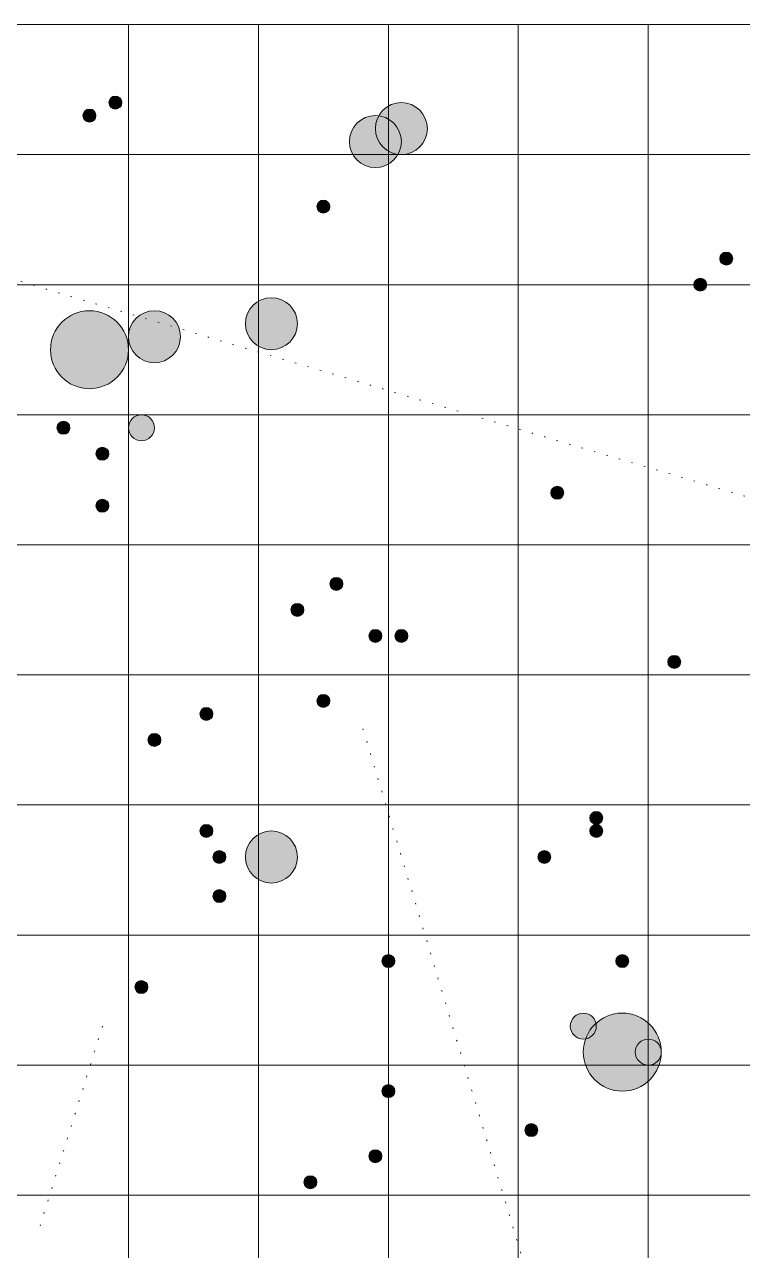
# Model space of a CAD drawing. Header units: inches. Extents: x 0 to 250, y -5 to 220.
# Drawn here: x 122 to 177.2, y 125.8 to 220 of the extents above; entities that cross this region are included whole.
import ezdxf

# ---------------------------------------------------------------- set-up
doc = ezdxf.new("R2010")
doc.units = ezdxf.units.IN
doc.header["$MEASUREMENT"] = 0
for name, pattern in [('AI-Linetype-25', [1, 0.1, -0.9]), ('AI-Linetype-26', [1, 0.1, -0.9]), ('AI-Linetype-32', [1, 0.1, -0.9])]:
    doc.linetypes.add(name, pattern=pattern)
for name, color, linetype in [('Class B Systems', 7, 'Continuous'), ('Class F Systems', 7, 'Continuous'), ('Class G Systems', 7, 'Continuous'), ('Class K Systems', 7, 'Continuous'), ('Class M Systems', 7, 'Continuous'), ('Fluxes', 7, 'Continuous'), ('Grid', 7, 'Continuous'), ('Nebulae', 7, 'Continuous')]:
    doc.layers.add(name, color=color, linetype=linetype)

msp = doc.modelspace()

# ---------------------------------------------------------------- hatches: boundary and pattern name
at = {"layer": 'Class B Systems', "true_color": 0xb8e0f2}
h = msp.add_hatch(color=254, dxfattribs=at)
h.dxf.hatch_style = 2
edge = h.paths.add_edge_path()
edge.add_spline(control_points=[(163.5, 184), (163.5, 183.724), (163.276, 183.5), (163, 183.5), (162.724, 183.5), (162.5, 183.724), (162.5, 184), (162.5, 184.276), (162.724, 184.5), (163, 184.5), (163.276, 184.5), (163.5, 184.276), (163.5, 184)], knot_values=[0, 0, 0, 0, 1, 1, 1, 2, 2, 2, 3, 3, 3, 4, 4, 4, 4], degree=3, periodic=1)
h = msp.add_hatch(color=254, dxfattribs=at)
h.dxf.hatch_style = 2
edge = h.paths.add_edge_path()
edge.add_spline(control_points=[(136.5, 158), (136.5, 157.724), (136.276, 157.5), (136, 157.5), (135.724, 157.5), (135.5, 157.724), (135.5, 158), (135.5, 158.276), (135.724, 158.5), (136, 158.5), (136.276, 158.5), (136.5, 158.276), (136.5, 158)], knot_values=[0, 0, 0, 0, 1, 1, 1, 2, 2, 2, 3, 3, 3, 4, 4, 4, 4], degree=3, periodic=1)
at = {"layer": 'Class F Systems', "true_color": 0xfffefe}
h = msp.add_hatch(color=7, dxfattribs=at)
h.dxf.hatch_style = 2
edge = h.paths.add_edge_path()
edge.add_spline(control_points=[(127.5, 213), (127.5, 212.724), (127.276, 212.5), (127, 212.5), (126.724, 212.5), (126.5, 212.724), (126.5, 213), (126.5, 213.276), (126.724, 213.5), (127, 213.5), (127.276, 213.5), (127.5, 213.276), (127.5, 213)], knot_values=[0, 0, 0, 0, 1, 1, 1, 2, 2, 2, 3, 3, 3, 4, 4, 4, 4], degree=3, periodic=1)
h = msp.add_hatch(color=7, dxfattribs=at)
h.dxf.hatch_style = 2
edge = h.paths.add_edge_path()
edge.add_spline(control_points=[(176.5, 202), (176.5, 201.724), (176.276, 201.5), (176, 201.5), (175.724, 201.5), (175.5, 201.724), (175.5, 202), (175.5, 202.276), (175.724, 202.5), (176, 202.5), (176.276, 202.5), (176.5, 202.276), (176.5, 202)], knot_values=[0, 0, 0, 0, 1, 1, 1, 2, 2, 2, 3, 3, 3, 4, 4, 4, 4], degree=3, periodic=1)
h = msp.add_hatch(color=7, dxfattribs=at)
h.dxf.hatch_style = 2
edge = h.paths.add_edge_path()
edge.add_spline(control_points=[(125.5, 189), (125.5, 188.724), (125.276, 188.5), (125, 188.5), (124.724, 188.5), (124.5, 188.724), (124.5, 189), (124.5, 189.276), (124.724, 189.5), (125, 189.5), (125.276, 189.5), (125.5, 189.276), (125.5, 189)], knot_values=[0, 0, 0, 0, 1, 1, 1, 2, 2, 2, 3, 3, 3, 4, 4, 4, 4], degree=3, periodic=1)
h = msp.add_hatch(color=7, dxfattribs=at)
h.dxf.hatch_style = 2
edge = h.paths.add_edge_path()
edge.add_spline(control_points=[(146.5, 177), (146.5, 176.724), (146.276, 176.5), (146, 176.5), (145.724, 176.5), (145.5, 176.724), (145.5, 177), (145.5, 177.276), (145.724, 177.5), (146, 177.5), (146.276, 177.5), (146.5, 177.276), (146.5, 177)], knot_values=[0, 0, 0, 0, 1, 1, 1, 2, 2, 2, 3, 3, 3, 4, 4, 4, 4], degree=3, periodic=1)
h = msp.add_hatch(color=7, dxfattribs=at)
h.dxf.hatch_style = 2
edge = h.paths.add_edge_path()
edge.add_spline(control_points=[(166.5, 159), (166.5, 158.724), (166.276, 158.5), (166, 158.5), (165.724, 158.5), (165.5, 158.724), (165.5, 159), (165.5, 159.276), (165.724, 159.5), (166, 159.5), (166.276, 159.5), (166.5, 159.276), (166.5, 159)], knot_values=[0, 0, 0, 0, 1, 1, 1, 2, 2, 2, 3, 3, 3, 4, 4, 4, 4], degree=3, periodic=1)
h = msp.add_hatch(color=7, dxfattribs=at)
h.dxf.hatch_style = 2
edge = h.paths.add_edge_path()
edge.add_spline(control_points=[(161.5, 135), (161.5, 134.724), (161.276, 134.5), (161, 134.5), (160.724, 134.5), (160.5, 134.724), (160.5, 135), (160.5, 135.276), (160.724, 135.5), (161, 135.5), (161.276, 135.5), (161.5, 135.276), (161.5, 135)], knot_values=[0, 0, 0, 0, 1, 1, 1, 2, 2, 2, 3, 3, 3, 4, 4, 4, 4], degree=3, periodic=1)
h = msp.add_hatch(color=7, dxfattribs=at)
h.dxf.hatch_style = 2
edge = h.paths.add_edge_path()
edge.add_spline(control_points=[(149.5, 133), (149.5, 132.724), (149.276, 132.5), (149, 132.5), (148.724, 132.5), (148.5, 132.724), (148.5, 133), (148.5, 133.276), (148.724, 133.5), (149, 133.5), (149.276, 133.5), (149.5, 133.276), (149.5, 133)], knot_values=[0, 0, 0, 0, 1, 1, 1, 2, 2, 2, 3, 3, 3, 4, 4, 4, 4], degree=3, periodic=1)
at = {"layer": 'Class G Systems', "true_color": 0xece846}
h = msp.add_hatch(color=53, dxfattribs=at)
h.dxf.hatch_style = 2
edge = h.paths.add_edge_path()
edge.add_spline(control_points=[(145.5, 206), (145.5, 205.724), (145.276, 205.5), (145, 205.5), (144.724, 205.5), (144.5, 205.724), (144.5, 206), (144.5, 206.276), (144.724, 206.5), (145, 206.5), (145.276, 206.5), (145.5, 206.276), (145.5, 206)], knot_values=[0, 0, 0, 0, 1, 1, 1, 2, 2, 2, 3, 3, 3, 4, 4, 4, 4], degree=3, periodic=1)
h = msp.add_hatch(color=53, dxfattribs=at)
h.dxf.hatch_style = 2
edge = h.paths.add_edge_path()
edge.add_spline(control_points=[(174.5, 200), (174.5, 199.724), (174.276, 199.5), (174, 199.5), (173.724, 199.5), (173.5, 199.724), (173.5, 200), (173.5, 200.276), (173.724, 200.5), (174, 200.5), (174.276, 200.5), (174.5, 200.276), (174.5, 200)], knot_values=[0, 0, 0, 0, 1, 1, 1, 2, 2, 2, 3, 3, 3, 4, 4, 4, 4], degree=3, periodic=1)
h = msp.add_hatch(color=53, dxfattribs=at)
h.dxf.hatch_style = 2
edge = h.paths.add_edge_path()
edge.add_spline(control_points=[(143.5, 175), (143.5, 174.724), (143.276, 174.5), (143, 174.5), (142.724, 174.5), (142.5, 174.724), (142.5, 175), (142.5, 175.276), (142.724, 175.5), (143, 175.5), (143.276, 175.5), (143.5, 175.276), (143.5, 175)], knot_values=[0, 0, 0, 0, 1, 1, 1, 2, 2, 2, 3, 3, 3, 4, 4, 4, 4], degree=3, periodic=1)
h = msp.add_hatch(color=53, dxfattribs=at)
h.dxf.hatch_style = 2
edge = h.paths.add_edge_path()
edge.add_spline(control_points=[(149.5, 173), (149.5, 172.724), (149.276, 172.5), (149, 172.5), (148.724, 172.5), (148.5, 172.724), (148.5, 173), (148.5, 173.276), (148.724, 173.5), (149, 173.5), (149.276, 173.5), (149.5, 173.276), (149.5, 173)], knot_values=[0, 0, 0, 0, 1, 1, 1, 2, 2, 2, 3, 3, 3, 4, 4, 4, 4], degree=3, periodic=1)
h = msp.add_hatch(color=53, dxfattribs=at)
h.dxf.hatch_style = 2
edge = h.paths.add_edge_path()
edge.add_spline(control_points=[(151.5, 173), (151.5, 172.724), (151.276, 172.5), (151, 172.5), (150.724, 172.5), (150.5, 172.724), (150.5, 173), (150.5, 173.276), (150.724, 173.5), (151, 173.5), (151.276, 173.5), (151.5, 173.276), (151.5, 173)], knot_values=[0, 0, 0, 0, 1, 1, 1, 2, 2, 2, 3, 3, 3, 4, 4, 4, 4], degree=3, periodic=1)
h = msp.add_hatch(color=53, dxfattribs=at)
h.dxf.hatch_style = 2
edge = h.paths.add_edge_path()
edge.add_spline(control_points=[(137.5, 156), (137.5, 155.724), (137.276, 155.5), (137, 155.5), (136.724, 155.5), (136.5, 155.724), (136.5, 156), (136.5, 156.276), (136.724, 156.5), (137, 156.5), (137.276, 156.5), (137.5, 156.276), (137.5, 156)], knot_values=[0, 0, 0, 0, 1, 1, 1, 2, 2, 2, 3, 3, 3, 4, 4, 4, 4], degree=3, periodic=1)
h = msp.add_hatch(color=53, dxfattribs=at)
h.dxf.hatch_style = 2
edge = h.paths.add_edge_path()
edge.add_spline(control_points=[(168.5, 148), (168.5, 147.724), (168.276, 147.5), (168, 147.5), (167.724, 147.5), (167.5, 147.724), (167.5, 148), (167.5, 148.276), (167.724, 148.5), (168, 148.5), (168.276, 148.5), (168.5, 148.276), (168.5, 148)], knot_values=[0, 0, 0, 0, 1, 1, 1, 2, 2, 2, 3, 3, 3, 4, 4, 4, 4], degree=3, periodic=1)
at = {"layer": 'Class K Systems', "true_color": 0xf79435}
h = msp.add_hatch(color=30, dxfattribs=at)
h.dxf.hatch_style = 2
edge = h.paths.add_edge_path()
edge.add_spline(control_points=[(129.5, 214), (129.5, 213.724), (129.276, 213.5), (129, 213.5), (128.724, 213.5), (128.5, 213.724), (128.5, 214), (128.5, 214.276), (128.724, 214.5), (129, 214.5), (129.276, 214.5), (129.5, 214.276), (129.5, 214)], knot_values=[0, 0, 0, 0, 1, 1, 1, 2, 2, 2, 3, 3, 3, 4, 4, 4, 4], degree=3, periodic=1)
h = msp.add_hatch(color=30, dxfattribs=at)
h.dxf.hatch_style = 2
edge = h.paths.add_edge_path()
edge.add_spline(control_points=[(172.5, 171), (172.5, 170.724), (172.276, 170.5), (172, 170.5), (171.724, 170.5), (171.5, 170.724), (171.5, 171), (171.5, 171.276), (171.724, 171.5), (172, 171.5), (172.276, 171.5), (172.5, 171.276), (172.5, 171)], knot_values=[0, 0, 0, 0, 1, 1, 1, 2, 2, 2, 3, 3, 3, 4, 4, 4, 4], degree=3, periodic=1)
h = msp.add_hatch(color=30, dxfattribs=at)
h.dxf.hatch_style = 2
edge = h.paths.add_edge_path()
edge.add_spline(control_points=[(136.5, 167), (136.5, 166.724), (136.276, 166.5), (136, 166.5), (135.724, 166.5), (135.5, 166.724), (135.5, 167), (135.5, 167.276), (135.724, 167.5), (136, 167.5), (136.276, 167.5), (136.5, 167.276), (136.5, 167)], knot_values=[0, 0, 0, 0, 1, 1, 1, 2, 2, 2, 3, 3, 3, 4, 4, 4, 4], degree=3, periodic=1)
h = msp.add_hatch(color=30, dxfattribs=at)
h.dxf.hatch_style = 2
edge = h.paths.add_edge_path()
edge.add_spline(control_points=[(162.5, 156), (162.5, 155.724), (162.276, 155.5), (162, 155.5), (161.724, 155.5), (161.5, 155.724), (161.5, 156), (161.5, 156.276), (161.724, 156.5), (162, 156.5), (162.276, 156.5), (162.5, 156.276), (162.5, 156)], knot_values=[0, 0, 0, 0, 1, 1, 1, 2, 2, 2, 3, 3, 3, 4, 4, 4, 4], degree=3, periodic=1)
h = msp.add_hatch(color=30, dxfattribs=at)
h.dxf.hatch_style = 2
edge = h.paths.add_edge_path()
edge.add_spline(control_points=[(137.5, 153), (137.5, 152.724), (137.276, 152.5), (137, 152.5), (136.724, 152.5), (136.5, 152.724), (136.5, 153), (136.5, 153.276), (136.724, 153.5), (137, 153.5), (137.276, 153.5), (137.5, 153.276), (137.5, 153)], knot_values=[0, 0, 0, 0, 1, 1, 1, 2, 2, 2, 3, 3, 3, 4, 4, 4, 4], degree=3, periodic=1)
h = msp.add_hatch(color=30, dxfattribs=at)
h.dxf.hatch_style = 2
edge = h.paths.add_edge_path()
edge.add_spline(control_points=[(131.5, 146), (131.5, 145.724), (131.276, 145.5), (131, 145.5), (130.724, 145.5), (130.5, 145.724), (130.5, 146), (130.5, 146.276), (130.724, 146.5), (131, 146.5), (131.276, 146.5), (131.5, 146.276), (131.5, 146)], knot_values=[0, 0, 0, 0, 1, 1, 1, 2, 2, 2, 3, 3, 3, 4, 4, 4, 4], degree=3, periodic=1)
h = msp.add_hatch(color=30, dxfattribs=at)
h.dxf.hatch_style = 2
edge = h.paths.add_edge_path()
edge.add_spline(control_points=[(150.5, 138), (150.5, 137.724), (150.276, 137.5), (150, 137.5), (149.724, 137.5), (149.5, 137.724), (149.5, 138), (149.5, 138.276), (149.724, 138.5), (150, 138.5), (150.276, 138.5), (150.5, 138.276), (150.5, 138)], knot_values=[0, 0, 0, 0, 1, 1, 1, 2, 2, 2, 3, 3, 3, 4, 4, 4, 4], degree=3, periodic=1)
at = {"layer": 'Class M Systems', "true_color": 0xeb2149}
h = msp.add_hatch(color=240, dxfattribs=at)
h.dxf.hatch_style = 2
edge = h.paths.add_edge_path()
edge.add_spline(control_points=[(128.5, 187), (128.5, 186.724), (128.276, 186.5), (128, 186.5), (127.724, 186.5), (127.5, 186.724), (127.5, 187), (127.5, 187.276), (127.724, 187.5), (128, 187.5), (128.276, 187.5), (128.5, 187.276), (128.5, 187)], knot_values=[0, 0, 0, 0, 1, 1, 1, 2, 2, 2, 3, 3, 3, 4, 4, 4, 4], degree=3, periodic=1)
h = msp.add_hatch(color=240, dxfattribs=at)
h.dxf.hatch_style = 2
edge = h.paths.add_edge_path()
edge.add_spline(control_points=[(128.5, 183), (128.5, 182.724), (128.276, 182.5), (128, 182.5), (127.724, 182.5), (127.5, 182.724), (127.5, 183), (127.5, 183.276), (127.724, 183.5), (128, 183.5), (128.276, 183.5), (128.5, 183.276), (128.5, 183)], knot_values=[0, 0, 0, 0, 1, 1, 1, 2, 2, 2, 3, 3, 3, 4, 4, 4, 4], degree=3, periodic=1)
h = msp.add_hatch(color=240, dxfattribs=at)
h.dxf.hatch_style = 2
edge = h.paths.add_edge_path()
edge.add_spline(control_points=[(145.5, 168), (145.5, 167.724), (145.276, 167.5), (145, 167.5), (144.724, 167.5), (144.5, 167.724), (144.5, 168), (144.5, 168.276), (144.724, 168.5), (145, 168.5), (145.276, 168.5), (145.5, 168.276), (145.5, 168)], knot_values=[0, 0, 0, 0, 1, 1, 1, 2, 2, 2, 3, 3, 3, 4, 4, 4, 4], degree=3, periodic=1)
h = msp.add_hatch(color=240, dxfattribs=at)
h.dxf.hatch_style = 2
edge = h.paths.add_edge_path()
edge.add_spline(control_points=[(132.5, 165), (132.5, 164.724), (132.276, 164.5), (132, 164.5), (131.724, 164.5), (131.5, 164.724), (131.5, 165), (131.5, 165.276), (131.724, 165.5), (132, 165.5), (132.276, 165.5), (132.5, 165.276), (132.5, 165)], knot_values=[0, 0, 0, 0, 1, 1, 1, 2, 2, 2, 3, 3, 3, 4, 4, 4, 4], degree=3, periodic=1)
h = msp.add_hatch(color=240, dxfattribs=at)
h.dxf.hatch_style = 2
edge = h.paths.add_edge_path()
edge.add_spline(control_points=[(166.5, 158), (166.5, 157.724), (166.276, 157.5), (166, 157.5), (165.724, 157.5), (165.5, 157.724), (165.5, 158), (165.5, 158.276), (165.724, 158.5), (166, 158.5), (166.276, 158.5), (166.5, 158.276), (166.5, 158)], knot_values=[0, 0, 0, 0, 1, 1, 1, 2, 2, 2, 3, 3, 3, 4, 4, 4, 4], degree=3, periodic=1)
h = msp.add_hatch(color=240, dxfattribs=at)
h.dxf.hatch_style = 2
edge = h.paths.add_edge_path()
edge.add_spline(control_points=[(150.5, 148), (150.5, 147.724), (150.276, 147.5), (150, 147.5), (149.724, 147.5), (149.5, 147.724), (149.5, 148), (149.5, 148.276), (149.724, 148.5), (150, 148.5), (150.276, 148.5), (150.5, 148.276), (150.5, 148)], knot_values=[0, 0, 0, 0, 1, 1, 1, 2, 2, 2, 3, 3, 3, 4, 4, 4, 4], degree=3, periodic=1)
h = msp.add_hatch(color=240, dxfattribs=at)
h.dxf.hatch_style = 2
edge = h.paths.add_edge_path()
edge.add_spline(control_points=[(144.5, 131), (144.5, 130.724), (144.276, 130.5), (144, 130.5), (143.724, 130.5), (143.5, 130.724), (143.5, 131), (143.5, 131.276), (143.724, 131.5), (144, 131.5), (144.276, 131.5), (144.5, 131.276), (144.5, 131)], knot_values=[0, 0, 0, 0, 1, 1, 1, 2, 2, 2, 3, 3, 3, 4, 4, 4, 4], degree=3, periodic=1)
at = {"layer": 'Nebulae', "true_color": 0x7fc7b2}
h = msp.add_hatch(color=123, dxfattribs=at)
h.dxf.hatch_style = 2
edge = h.paths.add_edge_path()
edge.add_spline(control_points=[(153, 212), (153, 210.895), (152.105, 210), (151, 210), (149.895, 210), (149, 210.895), (149, 212), (149, 213.105), (149.895, 214), (151, 214), (152.105, 214), (153, 213.105), (153, 212)], knot_values=[0, 0, 0, 0, 1, 1, 1, 2, 2, 2, 3, 3, 3, 4, 4, 4, 4], degree=3, periodic=1)
h = msp.add_hatch(color=123, dxfattribs=at)
h.dxf.hatch_style = 2
edge = h.paths.add_edge_path()
edge.add_spline(control_points=[(151, 211), (151, 209.895), (150.105, 209), (149, 209), (147.895, 209), (147, 209.895), (147, 211), (147, 212.105), (147.895, 213), (149, 213), (150.105, 213), (151, 212.105), (151, 211)], knot_values=[0, 0, 0, 0, 1, 1, 1, 2, 2, 2, 3, 3, 3, 4, 4, 4, 4], degree=3, periodic=1)
h = msp.add_hatch(color=123, dxfattribs=at)
h.dxf.hatch_style = 2
edge = h.paths.add_edge_path()
edge.add_spline(control_points=[(143, 197), (143, 195.895), (142.105, 195), (141, 195), (139.895, 195), (139, 195.895), (139, 197), (139, 198.105), (139.895, 199), (141, 199), (142.105, 199), (143, 198.105), (143, 197)], knot_values=[0, 0, 0, 0, 1, 1, 1, 2, 2, 2, 3, 3, 3, 4, 4, 4, 4], degree=3, periodic=1)
h = msp.add_hatch(color=123, dxfattribs=at)
h.dxf.hatch_style = 2
edge = h.paths.add_edge_path()
edge.add_spline(control_points=[(130, 195), (130, 193.343), (128.657, 192), (127, 192), (125.343, 192), (124, 193.343), (124, 195), (124, 196.657), (125.343, 198), (127, 198), (128.657, 198), (130, 196.657), (130, 195)], knot_values=[0, 0, 0, 0, 1, 1, 1, 2, 2, 2, 3, 3, 3, 4, 4, 4, 4], degree=3, periodic=1)
h = msp.add_hatch(color=123, dxfattribs=at)
h.dxf.hatch_style = 2
edge = h.paths.add_edge_path()
edge.add_spline(control_points=[(134, 196), (134, 194.895), (133.105, 194), (132, 194), (130.895, 194), (130, 194.895), (130, 196), (130, 197.105), (130.895, 198), (132, 198), (133.105, 198), (134, 197.105), (134, 196)], knot_values=[0, 0, 0, 0, 1, 1, 1, 2, 2, 2, 3, 3, 3, 4, 4, 4, 4], degree=3, periodic=1)
h = msp.add_hatch(color=123, dxfattribs=at)
h.dxf.hatch_style = 2
edge = h.paths.add_edge_path()
edge.add_spline(control_points=[(132, 189), (132, 188.448), (131.552, 188), (131, 188), (130.448, 188), (130, 188.448), (130, 189), (130, 189.552), (130.448, 190), (131, 190), (131.552, 190), (132, 189.552), (132, 189)], knot_values=[0, 0, 0, 0, 1, 1, 1, 2, 2, 2, 3, 3, 3, 4, 4, 4, 4], degree=3, periodic=1)
h = msp.add_hatch(color=123, dxfattribs=at)
h.dxf.hatch_style = 2
edge = h.paths.add_edge_path()
edge.add_spline(control_points=[(143, 156), (143, 154.895), (142.105, 154), (141, 154), (139.895, 154), (139, 154.895), (139, 156), (139, 157.105), (139.895, 158), (141, 158), (142.105, 158), (143, 157.105), (143, 156)], knot_values=[0, 0, 0, 0, 1, 1, 1, 2, 2, 2, 3, 3, 3, 4, 4, 4, 4], degree=3, periodic=1)
h = msp.add_hatch(color=123, dxfattribs=at)
h.dxf.hatch_style = 2
edge = h.paths.add_edge_path()
edge.add_spline(control_points=[(166, 143), (166, 142.448), (165.552, 142), (165, 142), (164.448, 142), (164, 142.448), (164, 143), (164, 143.552), (164.448, 144), (165, 144), (165.552, 144), (166, 143.552), (166, 143)], knot_values=[0, 0, 0, 0, 1, 1, 1, 2, 2, 2, 3, 3, 3, 4, 4, 4, 4], degree=3, periodic=1)
h = msp.add_hatch(color=123, dxfattribs=at)
h.dxf.hatch_style = 2
edge = h.paths.add_edge_path()
edge.add_spline(control_points=[(171, 141), (171, 139.343), (169.657, 138), (168, 138), (166.343, 138), (165, 139.343), (165, 141), (165, 142.657), (166.343, 144), (168, 144), (169.657, 144), (171, 142.657), (171, 141)], knot_values=[0, 0, 0, 0, 1, 1, 1, 2, 2, 2, 3, 3, 3, 4, 4, 4, 4], degree=3, periodic=1)
h = msp.add_hatch(color=123, dxfattribs=at)
h.dxf.hatch_style = 2
edge = h.paths.add_edge_path()
edge.add_spline(control_points=[(171, 141), (171, 140.448), (170.552, 140), (170, 140), (169.448, 140), (169, 140.448), (169, 141), (169, 141.552), (169.448, 142), (170, 142), (170.552, 142), (171, 141.552), (171, 141)], knot_values=[0, 0, 0, 0, 1, 1, 1, 2, 2, 2, 3, 3, 3, 4, 4, 4, 4], degree=3, periodic=1)

# ---------------------------------------------------------------- linework, layer by layer
at = {"layer": 'Class B Systems', "color": 250, "lineweight": 5, "true_color": 0x231f20}
for points in [[(163.5, 184), (163.5, 183.724), (163.276, 183.5), (163, 183.5), (162.724, 183.5), (162.5, 183.724), (162.5, 184), (162.5, 184.276), (162.724, 184.5), (163, 184.5), (163.276, 184.5), (163.5, 184.276), (163.5, 184)], [(136.5, 158), (136.5, 157.724), (136.276, 157.5), (136, 157.5), (135.724, 157.5), (135.5, 157.724), (135.5, 158), (135.5, 158.276), (135.724, 158.5), (136, 158.5), (136.276, 158.5), (136.5, 158.276), (136.5, 158)]]:
    msp.add_open_spline(points, degree=3, knots=[0, 0, 0, 0, 1, 1, 1, 2, 2, 2, 3, 3, 3, 4, 4, 4, 4], dxfattribs=at)
at = {"layer": 'Class F Systems', "color": 250, "lineweight": 5, "true_color": 0x231f20}
for points in [[(127.5, 213), (127.5, 212.724), (127.276, 212.5), (127, 212.5), (126.724, 212.5), (126.5, 212.724), (126.5, 213), (126.5, 213.276), (126.724, 213.5), (127, 213.5), (127.276, 213.5), (127.5, 213.276), (127.5, 213)], [(176.5, 202), (176.5, 201.724), (176.276, 201.5), (176, 201.5), (175.724, 201.5), (175.5, 201.724), (175.5, 202), (175.5, 202.276), (175.724, 202.5), (176, 202.5), (176.276, 202.5), (176.5, 202.276), (176.5, 202)], [(125.5, 189), (125.5, 188.724), (125.276, 188.5), (125, 188.5), (124.724, 188.5), (124.5, 188.724), (124.5, 189), (124.5, 189.276), (124.724, 189.5), (125, 189.5), (125.276, 189.5), (125.5, 189.276), (125.5, 189)], [(146.5, 177), (146.5, 176.724), (146.276, 176.5), (146, 176.5), (145.724, 176.5), (145.5, 176.724), (145.5, 177), (145.5, 177.276), (145.724, 177.5), (146, 177.5), (146.276, 177.5), (146.5, 177.276), (146.5, 177)], [(166.5, 159), (166.5, 158.724), (166.276, 158.5), (166, 158.5), (165.724, 158.5), (165.5, 158.724), (165.5, 159), (165.5, 159.276), (165.724, 159.5), (166, 159.5), (166.276, 159.5), (166.5, 159.276), (166.5, 159)], [(161.5, 135), (161.5, 134.724), (161.276, 134.5), (161, 134.5), (160.724, 134.5), (160.5, 134.724), (160.5, 135), (160.5, 135.276), (160.724, 135.5), (161, 135.5), (161.276, 135.5), (161.5, 135.276), (161.5, 135)], [(149.5, 133), (149.5, 132.724), (149.276, 132.5), (149, 132.5), (148.724, 132.5), (148.5, 132.724), (148.5, 133), (148.5, 133.276), (148.724, 133.5), (149, 133.5), (149.276, 133.5), (149.5, 133.276), (149.5, 133)]]:
    msp.add_open_spline(points, degree=3, knots=[0, 0, 0, 0, 1, 1, 1, 2, 2, 2, 3, 3, 3, 4, 4, 4, 4], dxfattribs=at)
at = {"layer": 'Class G Systems', "color": 250, "lineweight": 5, "true_color": 0x231f20}
for points in [[(145.5, 206), (145.5, 205.724), (145.276, 205.5), (145, 205.5), (144.724, 205.5), (144.5, 205.724), (144.5, 206), (144.5, 206.276), (144.724, 206.5), (145, 206.5), (145.276, 206.5), (145.5, 206.276), (145.5, 206)], [(174.5, 200), (174.5, 199.724), (174.276, 199.5), (174, 199.5), (173.724, 199.5), (173.5, 199.724), (173.5, 200), (173.5, 200.276), (173.724, 200.5), (174, 200.5), (174.276, 200.5), (174.5, 200.276), (174.5, 200)], [(143.5, 175), (143.5, 174.724), (143.276, 174.5), (143, 174.5), (142.724, 174.5), (142.5, 174.724), (142.5, 175), (142.5, 175.276), (142.724, 175.5), (143, 175.5), (143.276, 175.5), (143.5, 175.276), (143.5, 175)], [(149.5, 173), (149.5, 172.724), (149.276, 172.5), (149, 172.5), (148.724, 172.5), (148.5, 172.724), (148.5, 173), (148.5, 173.276), (148.724, 173.5), (149, 173.5), (149.276, 173.5), (149.5, 173.276), (149.5, 173)], [(151.5, 173), (151.5, 172.724), (151.276, 172.5), (151, 172.5), (150.724, 172.5), (150.5, 172.724), (150.5, 173), (150.5, 173.276), (150.724, 173.5), (151, 173.5), (151.276, 173.5), (151.5, 173.276), (151.5, 173)], [(137.5, 156), (137.5, 155.724), (137.276, 155.5), (137, 155.5), (136.724, 155.5), (136.5, 155.724), (136.5, 156), (136.5, 156.276), (136.724, 156.5), (137, 156.5), (137.276, 156.5), (137.5, 156.276), (137.5, 156)], [(168.5, 148), (168.5, 147.724), (168.276, 147.5), (168, 147.5), (167.724, 147.5), (167.5, 147.724), (167.5, 148), (167.5, 148.276), (167.724, 148.5), (168, 148.5), (168.276, 148.5), (168.5, 148.276), (168.5, 148)]]:
    msp.add_open_spline(points, degree=3, knots=[0, 0, 0, 0, 1, 1, 1, 2, 2, 2, 3, 3, 3, 4, 4, 4, 4], dxfattribs=at)
at = {"layer": 'Class K Systems', "color": 250, "lineweight": 5, "true_color": 0x231f20}
for points in [[(129.5, 214), (129.5, 213.724), (129.276, 213.5), (129, 213.5), (128.724, 213.5), (128.5, 213.724), (128.5, 214), (128.5, 214.276), (128.724, 214.5), (129, 214.5), (129.276, 214.5), (129.5, 214.276), (129.5, 214)], [(172.5, 171), (172.5, 170.724), (172.276, 170.5), (172, 170.5), (171.724, 170.5), (171.5, 170.724), (171.5, 171), (171.5, 171.276), (171.724, 171.5), (172, 171.5), (172.276, 171.5), (172.5, 171.276), (172.5, 171)], [(136.5, 167), (136.5, 166.724), (136.276, 166.5), (136, 166.5), (135.724, 166.5), (135.5, 166.724), (135.5, 167), (135.5, 167.276), (135.724, 167.5), (136, 167.5), (136.276, 167.5), (136.5, 167.276), (136.5, 167)], [(162.5, 156), (162.5, 155.724), (162.276, 155.5), (162, 155.5), (161.724, 155.5), (161.5, 155.724), (161.5, 156), (161.5, 156.276), (161.724, 156.5), (162, 156.5), (162.276, 156.5), (162.5, 156.276), (162.5, 156)], [(137.5, 153), (137.5, 152.724), (137.276, 152.5), (137, 152.5), (136.724, 152.5), (136.5, 152.724), (136.5, 153), (136.5, 153.276), (136.724, 153.5), (137, 153.5), (137.276, 153.5), (137.5, 153.276), (137.5, 153)], [(131.5, 146), (131.5, 145.724), (131.276, 145.5), (131, 145.5), (130.724, 145.5), (130.5, 145.724), (130.5, 146), (130.5, 146.276), (130.724, 146.5), (131, 146.5), (131.276, 146.5), (131.5, 146.276), (131.5, 146)], [(150.5, 138), (150.5, 137.724), (150.276, 137.5), (150, 137.5), (149.724, 137.5), (149.5, 137.724), (149.5, 138), (149.5, 138.276), (149.724, 138.5), (150, 138.5), (150.276, 138.5), (150.5, 138.276), (150.5, 138)]]:
    msp.add_open_spline(points, degree=3, knots=[0, 0, 0, 0, 1, 1, 1, 2, 2, 2, 3, 3, 3, 4, 4, 4, 4], dxfattribs=at)
at = {"layer": 'Class M Systems', "color": 250, "lineweight": 5, "true_color": 0x231f20}
for points in [[(128.5, 187), (128.5, 186.724), (128.276, 186.5), (128, 186.5), (127.724, 186.5), (127.5, 186.724), (127.5, 187), (127.5, 187.276), (127.724, 187.5), (128, 187.5), (128.276, 187.5), (128.5, 187.276), (128.5, 187)], [(128.5, 183), (128.5, 182.724), (128.276, 182.5), (128, 182.5), (127.724, 182.5), (127.5, 182.724), (127.5, 183), (127.5, 183.276), (127.724, 183.5), (128, 183.5), (128.276, 183.5), (128.5, 183.276), (128.5, 183)], [(145.5, 168), (145.5, 167.724), (145.276, 167.5), (145, 167.5), (144.724, 167.5), (144.5, 167.724), (144.5, 168), (144.5, 168.276), (144.724, 168.5), (145, 168.5), (145.276, 168.5), (145.5, 168.276), (145.5, 168)], [(132.5, 165), (132.5, 164.724), (132.276, 164.5), (132, 164.5), (131.724, 164.5), (131.5, 164.724), (131.5, 165), (131.5, 165.276), (131.724, 165.5), (132, 165.5), (132.276, 165.5), (132.5, 165.276), (132.5, 165)], [(166.5, 158), (166.5, 157.724), (166.276, 157.5), (166, 157.5), (165.724, 157.5), (165.5, 157.724), (165.5, 158), (165.5, 158.276), (165.724, 158.5), (166, 158.5), (166.276, 158.5), (166.5, 158.276), (166.5, 158)], [(150.5, 148), (150.5, 147.724), (150.276, 147.5), (150, 147.5), (149.724, 147.5), (149.5, 147.724), (149.5, 148), (149.5, 148.276), (149.724, 148.5), (150, 148.5), (150.276, 148.5), (150.5, 148.276), (150.5, 148)], [(144.5, 131), (144.5, 130.724), (144.276, 130.5), (144, 130.5), (143.724, 130.5), (143.5, 130.724), (143.5, 131), (143.5, 131.276), (143.724, 131.5), (144, 131.5), (144.276, 131.5), (144.5, 131.276), (144.5, 131)]]:
    msp.add_open_spline(points, degree=3, knots=[0, 0, 0, 0, 1, 1, 1, 2, 2, 2, 3, 3, 3, 4, 4, 4, 4], dxfattribs=at)
at = {"layer": 'Fluxes', "color": 197, "linetype": 'AI-Linetype-26', "lineweight": 5, "true_color": 0x652c90}
msp.add_lwpolyline([(234, 167), (109, 204)], dxfattribs=at)
at = {"layer": 'Fluxes', "color": 197, "linetype": 'AI-Linetype-25', "lineweight": 5, "true_color": 0x652c90}
msp.add_lwpolyline([(170, 93), (148, 166)], dxfattribs=at)
at = {"layer": 'Fluxes', "color": 197, "linetype": 'AI-Linetype-32', "lineweight": 5, "true_color": 0x652c90}
msp.add_lwpolyline([(128, 143), (123, 127)], dxfattribs=at)
at = {"layer": 'Grid', "color": 254, "lineweight": 9, "true_color": 0xc8e3c2}
for points in [[(0, 220), (250, 220), (250, 0), (0, 0), (0, 220)], [(130, 220), (130, 0)], [(140, 220), (140, 0)], [(150, 220), (150, 0)], [(160, 220), (160, 0)], [(170, 220), (170, 0)], [(0, 210), (250, 210)], [(0, 200), (250, 200)], [(0, 190), (250, 190)], [(0, 180), (250, 180)], [(0, 170), (250, 170)], [(0, 160), (250, 160)], [(0, 150), (250, 150)], [(0, 140), (250, 140)], [(0, 130), (250, 130)]]:
    msp.add_lwpolyline(points, dxfattribs=at)
at = {"layer": 'Nebulae', "color": 253, "lineweight": 9, "true_color": 0x96aba0}
for points in [[(153, 212), (153, 210.895), (152.105, 210), (151, 210), (149.895, 210), (149, 210.895), (149, 212), (149, 213.105), (149.895, 214), (151, 214), (152.105, 214), (153, 213.105), (153, 212)], [(151, 211), (151, 209.895), (150.105, 209), (149, 209), (147.895, 209), (147, 209.895), (147, 211), (147, 212.105), (147.895, 213), (149, 213), (150.105, 213), (151, 212.105), (151, 211)], [(143, 197), (143, 195.895), (142.105, 195), (141, 195), (139.895, 195), (139, 195.895), (139, 197), (139, 198.105), (139.895, 199), (141, 199), (142.105, 199), (143, 198.105), (143, 197)], [(130, 195), (130, 193.343), (128.657, 192), (127, 192), (125.343, 192), (124, 193.343), (124, 195), (124, 196.657), (125.343, 198), (127, 198), (128.657, 198), (130, 196.657), (130, 195)], [(134, 196), (134, 194.895), (133.105, 194), (132, 194), (130.895, 194), (130, 194.895), (130, 196), (130, 197.105), (130.895, 198), (132, 198), (133.105, 198), (134, 197.105), (134, 196)], [(132, 189), (132, 188.448), (131.552, 188), (131, 188), (130.448, 188), (130, 188.448), (130, 189), (130, 189.552), (130.448, 190), (131, 190), (131.552, 190), (132, 189.552), (132, 189)], [(143, 156), (143, 154.895), (142.105, 154), (141, 154), (139.895, 154), (139, 154.895), (139, 156), (139, 157.105), (139.895, 158), (141, 158), (142.105, 158), (143, 157.105), (143, 156)], [(166, 143), (166, 142.448), (165.552, 142), (165, 142), (164.448, 142), (164, 142.448), (164, 143), (164, 143.552), (164.448, 144), (165, 144), (165.552, 144), (166, 143.552), (166, 143)], [(171, 141), (171, 139.343), (169.657, 138), (168, 138), (166.343, 138), (165, 139.343), (165, 141), (165, 142.657), (166.343, 144), (168, 144), (169.657, 144), (171, 142.657), (171, 141)], [(171, 141), (171, 140.448), (170.552, 140), (170, 140), (169.448, 140), (169, 140.448), (169, 141), (169, 141.552), (169.448, 142), (170, 142), (170.552, 142), (171, 141.552), (171, 141)]]:
    msp.add_open_spline(points, degree=3, knots=[0, 0, 0, 0, 1, 1, 1, 2, 2, 2, 3, 3, 3, 4, 4, 4, 4], dxfattribs=at)

doc.saveas('drawing.dxf')
